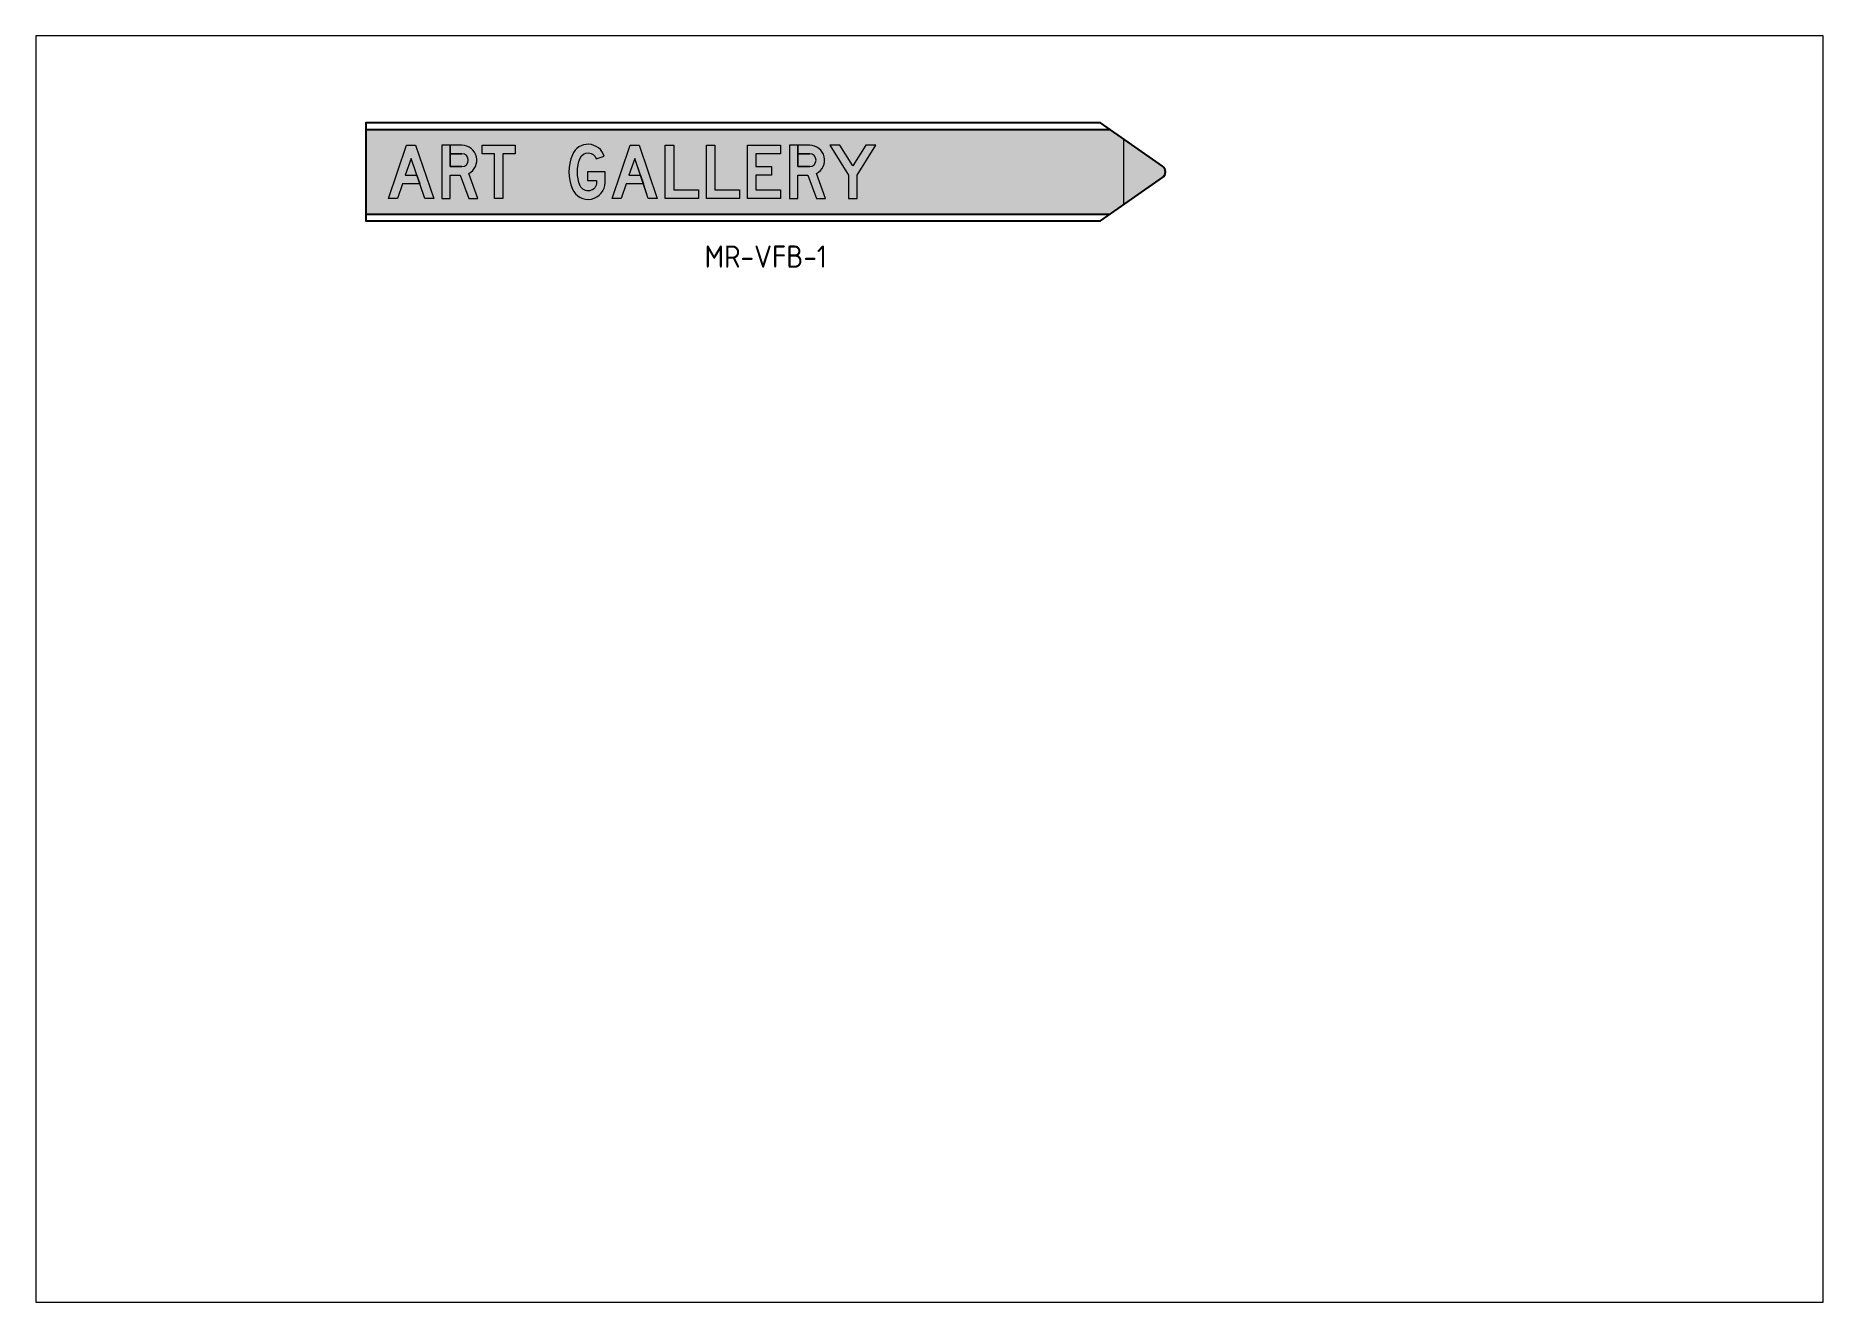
# Paper-space layout 'Layout1' of a CAD drawing. Header units: millimetres. Extents: x 15 to 418, y 4 to 290.
# The model-space entities are those that its viewports show. They can reach past a viewport. Long polylines and large blocks are cut down to what shows.
import ezdxf
from ezdxf.enums import TextEntityAlignment as Align

# ---------------------------------------------------------------- set-up
doc = ezdxf.new("R2010")
doc.units = ezdxf.units.MM
doc.layers.add('BROWN LAYER', color=7, linetype='CONTINUOUS', lineweight=0, true_color=0x603311)
doc.layers.add('GREEN[MUTCD] LAYER', color=7, linetype='CONTINUOUS', lineweight=0, true_color=0x006b54)
for name, color, linetype, lineweight in [('GSBWFILL', 1, 'CONTINUOUS', 0), ('GSCOLORFILL', 7, 'CONTINUOUS', 0), ('GSOUTLINE', 7, 'CONTINUOUS', 0)]:
    doc.layers.add(name, color=color, linetype=linetype, lineweight=lineweight)
for name, color, linetype in [('L18', 4, 'CONTINUOUS'), ('L25', 1, 'CONTINUOUS'), ('L35', 3, 'CONTINUOUS'), ('T50', 6, 'CONTINUOUS'), ('VPORT', 153, 'CONTINUOUS'), ('WHITE LAYER', 255, 'CONTINUOUS')]:
    doc.layers.add(name, color=color, linetype=linetype)
doc.styles.add('ISO', font='isocp2.shx')

# ---------------------------------------------------------------- blocks, each defined once
blk = doc.blocks.new('*U53')
at = {"layer": 'GSBWFILL', "linetype": 'Continuous'}
blk.add_hatch(color=256, dxfattribs=at).paths.add_polyline_path([(0, 0), (68, 200), (102, 200), (170, 0), (136.2, 0), (85, 150.6), (63.4, 87), (106.6, 87), (117.5, 55), (52.5, 55), (33.8, 0)])
at = {"layer": 'GSCOLORFILL', "linetype": 'Continuous'}
blk.add_hatch(color=0, dxfattribs=at).paths.add_polyline_path([(0, 0), (68, 200), (102, 200), (170, 0), (136.2, 0), (85, 150.6), (63.4, 87), (106.6, 87), (117.5, 55), (52.5, 55), (33.8, 0)])
at = {"layer": 'GSBWFILL'}
blk.add_lwpolyline([(0, 0), (68, 200), (102, 200), (170, 0), (136.2, 0), (85, 150.6), (63.4, 87), (106.6, 87), (117.5, 55), (52.5, 55), (33.8, 0)], close=True, dxfattribs=at)
at = {"layer": 'GSCOLORFILL', "color": 0}
blk.add_lwpolyline([(0, 0), (68, 200), (102, 200), (170, 0), (136.2, 0), (85, 150.6), (63.4, 87), (106.6, 87), (117.5, 55), (52.5, 55), (33.8, 0)], close=True, dxfattribs=at)
at = {"layer": 'GSOUTLINE'}
for points in [[(52.5, 55), (33.8, 0), (0, 0), (68, 200), (102, 200), (170, 0), (136.2, 0), (117.5, 55)], [(63.4, 87), (106.6, 87), (85, 150.6)]]:
    blk.add_lwpolyline(points, close=True, dxfattribs=at)
blk = doc.blocks.new('*U54')
at = {"layer": 'GSBWFILL'}
h = blk.add_hatch(color=256, dxfattribs=at)
edge = h.paths.add_edge_path()
edge.add_line((32, 200), (32, 168))
edge.add_line((32, 168), (76, 168))
edge.add_arc((76, 144), 24, -90, 90, ccw=False)
edge.add_line((76, 120), (32, 120))
edge.add_line((32, 120), (32, 200))
edge.add_line((32, 200), (0, 200))
edge.add_line((0, 200), (0, 0))
edge.add_line((0, 0), (32, 0))
edge.add_line((32, 0), (32, 88))
edge.add_line((32, 88), (69.6, 88))
edge.add_line((69.6, 88), (101.9, 0))
edge.add_line((101.9, 0), (136, 0))
edge.add_line((136, 0), (101.4, 94.1))
edge.add_arc((76, 144), 56, 297.02779, 450)
edge.add_line((76, 200), (32, 200))
at = {"layer": 'GSCOLORFILL'}
h = blk.add_hatch(color=0, dxfattribs=at)
edge = h.paths.add_edge_path()
edge.add_line((32, 200), (32, 168))
edge.add_line((32, 168), (76, 168))
edge.add_arc((76, 144), 24, -90, 90, ccw=False)
edge.add_line((76, 120), (32, 120))
edge.add_line((32, 120), (32, 200))
edge.add_line((32, 200), (0, 200))
edge.add_line((0, 200), (0, 0))
edge.add_line((0, 0), (32, 0))
edge.add_line((32, 0), (32, 88))
edge.add_line((32, 88), (69.6, 88))
edge.add_line((69.6, 88), (101.9, 0))
edge.add_line((101.9, 0), (136, 0))
edge.add_line((136, 0), (101.4, 94.1))
edge.add_arc((76, 144), 56, 297.02779, 450)
edge.add_line((76, 200), (32, 200))
at = {"layer": 'GSBWFILL'}
blk.add_lwpolyline([(32, 200), (32, 168), (76, 168, -1), (76, 120), (32, 120), (32, 200), (0, 200), (0, 0), (32, 0), (32, 88), (69.6, 88), (101.9, 0), (136, 0), (101.4, 94.1, 0.78814), (76, 200)], format="xyb", close=True, dxfattribs=at)
at = {"layer": 'GSCOLORFILL', "color": 0}
blk.add_lwpolyline([(32, 200), (32, 168), (76, 168, -1), (76, 120), (32, 120), (32, 200), (0, 200), (0, 0), (32, 0), (32, 88), (69.6, 88), (101.9, 0), (136, 0), (101.4, 94.1, 0.78814), (76, 200)], format="xyb", close=True, dxfattribs=at)
at = {"layer": 'GSOUTLINE'}
for points in [[(76, 200), (0, 200), (0, 0), (32, 0), (32, 88), (69.6, 88), (101.9, 0), (136, 0), (101.4, 94.1, 0.78814)], [(76, 168), (32, 168), (32, 120), (76, 120, 1)]]:
    blk.add_lwpolyline(points, format="xyb", close=True, dxfattribs=at)
blk = doc.blocks.new('*U55')
at = {"layer": 'GSBWFILL', "linetype": 'Continuous'}
blk.add_hatch(color=256, dxfattribs=at).paths.add_polyline_path([(124, 200), (124, 168), (78, 168), (78, 0), (46, 0), (46, 168), (0, 168), (0, 200)])
at = {"layer": 'GSCOLORFILL', "linetype": 'Continuous'}
blk.add_hatch(color=0, dxfattribs=at).paths.add_polyline_path([(124, 200), (124, 168), (78, 168), (78, 0), (46, 0), (46, 168), (0, 168), (0, 200)])
at = {"layer": 'GSBWFILL'}
blk.add_lwpolyline([(124, 200), (124, 168), (78, 168), (78, 0), (46, 0), (46, 168), (0, 168), (0, 200)], close=True, dxfattribs=at)
at = {"layer": 'GSCOLORFILL', "color": 0}
blk.add_lwpolyline([(124, 200), (124, 168), (78, 168), (78, 0), (46, 0), (46, 168), (0, 168), (0, 200)], close=True, dxfattribs=at)
at = {"layer": 'GSOUTLINE'}
blk.add_lwpolyline([(124, 200), (124, 168), (78, 168), (78, 0), (46, 0), (46, 168), (0, 168), (0, 200)], close=True, dxfattribs=at)
blk = doc.blocks.new('*U52')
at = {"layer": 'GSCOLORFILL', "color": 7, "true_color": 0xf5f5f5, "yscale": 0.6}
for name, p, xscale, zscale in [('*U53', (0, 0), 0.6, 0.6), ('*U54', (120, 0), 0.5999999977884272, 0.5999999977884272), ('*U55', (211.2, 0), 0.6, 0.6)]:
    blk.add_blockref(name, p, dxfattribs=dict(at, xscale=xscale, zscale=zscale))
blk = doc.blocks.new('*U57')
at = {"layer": 'GSBWFILL', "linetype": 'Continuous'}
blk.add_hatch(color=256, dxfattribs=at).paths.add_polyline_path([(102.5, 149.2), (133, 159, 0.696067), (13, 164.4, 0.202532), (13, 35.6, 0.817772), (136, 60.5), (136, 100), (70, 100), (70, 68), (104, 68), (104, 60.5, -0.817772), (42.5, 48, -0.202532), (42.5, 152, -0.696067)])
at = {"layer": 'GSCOLORFILL', "linetype": 'Continuous'}
blk.add_hatch(color=0, dxfattribs=at).paths.add_polyline_path([(102.5, 149.2), (133, 159, 0.696067), (13, 164.4, 0.202532), (13, 35.6, 0.817772), (136, 60.5), (136, 100), (70, 100), (70, 68), (104, 68), (104, 60.5, -0.817772), (42.5, 48, -0.202532), (42.5, 152, -0.696067)])
at = {"layer": 'GSBWFILL'}
blk.add_lwpolyline([(70, 100), (70, 68), (104, 68), (104, 60.5, -0.817772), (42.5, 48, -0.202532), (42.5, 152, -0.696067), (102.5, 149.2), (133, 159, 0.696067), (13, 164.4, 0.202532), (13, 35.6, 0.817772), (136, 60.5), (136, 100)], format="xyb", close=True, dxfattribs=at)
at = {"layer": 'GSCOLORFILL', "color": 0}
blk.add_lwpolyline([(70, 100), (70, 68), (104, 68), (104, 60.5, -0.817772), (42.5, 48, -0.202532), (42.5, 152, -0.696067), (102.5, 149.2), (133, 159, 0.696067), (13, 164.4, 0.202532), (13, 35.6, 0.817772), (136, 60.5), (136, 100)], format="xyb", close=True, dxfattribs=at)
at = {"layer": 'GSOUTLINE'}
blk.add_lwpolyline([(70, 100), (70, 68), (104, 68), (104, 60.5, -0.817772), (42.5, 48, -0.202532), (42.5, 152, -0.696067), (102.5, 149.2), (133, 159, 0.696067), (13, 164.4, 0.202532), (13, 35.6, 0.817772), (136, 60.5), (136, 100)], format="xyb", close=True, dxfattribs=at)
blk = doc.blocks.new('*U58')
at = {"layer": 'GSBWFILL', "linetype": 'Continuous'}
blk.add_hatch(color=256, dxfattribs=at).paths.add_polyline_path([(0, 0), (68, 200), (102, 200), (170, 0), (136.2, 0), (85, 150.6), (63.4, 87), (106.6, 87), (117.5, 55), (52.5, 55), (33.8, 0)])
at = {"layer": 'GSCOLORFILL', "linetype": 'Continuous'}
blk.add_hatch(color=0, dxfattribs=at).paths.add_polyline_path([(0, 0), (68, 200), (102, 200), (170, 0), (136.2, 0), (85, 150.6), (63.4, 87), (106.6, 87), (117.5, 55), (52.5, 55), (33.8, 0)])
at = {"layer": 'GSBWFILL'}
blk.add_lwpolyline([(0, 0), (68, 200), (102, 200), (170, 0), (136.2, 0), (85, 150.6), (63.4, 87), (106.6, 87), (117.5, 55), (52.5, 55), (33.8, 0)], close=True, dxfattribs=at)
at = {"layer": 'GSCOLORFILL', "color": 0}
blk.add_lwpolyline([(0, 0), (68, 200), (102, 200), (170, 0), (136.2, 0), (85, 150.6), (63.4, 87), (106.6, 87), (117.5, 55), (52.5, 55), (33.8, 0)], close=True, dxfattribs=at)
at = {"layer": 'GSOUTLINE'}
for points in [[(52.5, 55), (33.8, 0), (0, 0), (68, 200), (102, 200), (170, 0), (136.2, 0), (117.5, 55)], [(63.4, 87), (106.6, 87), (85, 150.6)]]:
    blk.add_lwpolyline(points, close=True, dxfattribs=at)
blk = doc.blocks.new('*U59')
at = {"layer": 'GSBWFILL', "linetype": 'Continuous'}
blk.add_hatch(color=256, dxfattribs=at).paths.add_polyline_path([(32, 32), (124, 32), (124, 0), (0, 0), (0, 200), (32, 200)])
at = {"layer": 'GSCOLORFILL', "linetype": 'Continuous'}
blk.add_hatch(color=0, dxfattribs=at).paths.add_polyline_path([(32, 32), (124, 32), (124, 0), (0, 0), (0, 200), (32, 200)])
at = {"layer": 'GSBWFILL'}
blk.add_lwpolyline([(32, 32), (124, 32), (124, 0), (0, 0), (0, 200), (32, 200)], close=True, dxfattribs=at)
at = {"layer": 'GSCOLORFILL', "color": 0}
blk.add_lwpolyline([(32, 32), (124, 32), (124, 0), (0, 0), (0, 200), (32, 200)], close=True, dxfattribs=at)
at = {"layer": 'GSOUTLINE'}
blk.add_lwpolyline([(32, 32), (124, 32), (124, 0), (0, 0), (0, 200), (32, 200)], close=True, dxfattribs=at)
blk = doc.blocks.new('*U60')
at = {"layer": 'GSBWFILL', "linetype": 'Continuous'}
blk.add_hatch(color=256, dxfattribs=at).paths.add_polyline_path([(32, 32), (124, 32), (124, 0), (0, 0), (0, 200), (32, 200)])
at = {"layer": 'GSCOLORFILL', "linetype": 'Continuous'}
blk.add_hatch(color=0, dxfattribs=at).paths.add_polyline_path([(32, 32), (124, 32), (124, 0), (0, 0), (0, 200), (32, 200)])
at = {"layer": 'GSBWFILL'}
blk.add_lwpolyline([(32, 32), (124, 32), (124, 0), (0, 0), (0, 200), (32, 200)], close=True, dxfattribs=at)
at = {"layer": 'GSCOLORFILL', "color": 0}
blk.add_lwpolyline([(32, 32), (124, 32), (124, 0), (0, 0), (0, 200), (32, 200)], close=True, dxfattribs=at)
at = {"layer": 'GSOUTLINE'}
blk.add_lwpolyline([(32, 32), (124, 32), (124, 0), (0, 0), (0, 200), (32, 200)], close=True, dxfattribs=at)
blk = doc.blocks.new('*U61')
at = {"layer": 'GSBWFILL', "linetype": 'Continuous'}
blk.add_hatch(color=256, dxfattribs=at).paths.add_polyline_path([(124, 168), (32, 168), (32, 120), (90.2, 120), (90.2, 88), (32, 88), (32, 32), (124, 32), (124, 0), (0, 0), (0, 200), (124, 200)])
at = {"layer": 'GSCOLORFILL', "linetype": 'Continuous'}
blk.add_hatch(color=0, dxfattribs=at).paths.add_polyline_path([(124, 168), (32, 168), (32, 120), (90.2, 120), (90.2, 88), (32, 88), (32, 32), (124, 32), (124, 0), (0, 0), (0, 200), (124, 200)])
at = {"layer": 'GSBWFILL'}
blk.add_lwpolyline([(124, 168), (32, 168), (32, 120), (90.2, 120), (90.2, 88), (32, 88), (32, 32), (124, 32), (124, 0), (0, 0), (0, 200), (124, 200)], close=True, dxfattribs=at)
at = {"layer": 'GSCOLORFILL', "color": 0}
blk.add_lwpolyline([(124, 168), (32, 168), (32, 120), (90.2, 120), (90.2, 88), (32, 88), (32, 32), (124, 32), (124, 0), (0, 0), (0, 200), (124, 200)], close=True, dxfattribs=at)
at = {"layer": 'GSOUTLINE'}
blk.add_lwpolyline([(124, 168), (32, 168), (32, 120), (90.2, 120), (90.2, 88), (32, 88), (32, 32), (124, 32), (124, 0), (0, 0), (0, 200), (124, 200)], close=True, dxfattribs=at)
blk = doc.blocks.new('*U62')
at = {"layer": 'GSBWFILL'}
h = blk.add_hatch(color=256, dxfattribs=at)
edge = h.paths.add_edge_path()
edge.add_line((32, 200), (32, 168))
edge.add_line((32, 168), (76, 168))
edge.add_arc((76, 144), 24, -90, 90, ccw=False)
edge.add_line((76, 120), (32, 120))
edge.add_line((32, 120), (32, 200))
edge.add_line((32, 200), (0, 200))
edge.add_line((0, 200), (0, 0))
edge.add_line((0, 0), (32, 0))
edge.add_line((32, 0), (32, 88))
edge.add_line((32, 88), (69.6, 88))
edge.add_line((69.6, 88), (101.9, 0))
edge.add_line((101.9, 0), (136, 0))
edge.add_line((136, 0), (101.4, 94.1))
edge.add_arc((76, 144), 56, 297.02779, 450)
edge.add_line((76, 200), (32, 200))
at = {"layer": 'GSCOLORFILL'}
h = blk.add_hatch(color=0, dxfattribs=at)
edge = h.paths.add_edge_path()
edge.add_line((32, 200), (32, 168))
edge.add_line((32, 168), (76, 168))
edge.add_arc((76, 144), 24, -90, 90, ccw=False)
edge.add_line((76, 120), (32, 120))
edge.add_line((32, 120), (32, 200))
edge.add_line((32, 200), (0, 200))
edge.add_line((0, 200), (0, 0))
edge.add_line((0, 0), (32, 0))
edge.add_line((32, 0), (32, 88))
edge.add_line((32, 88), (69.6, 88))
edge.add_line((69.6, 88), (101.9, 0))
edge.add_line((101.9, 0), (136, 0))
edge.add_line((136, 0), (101.4, 94.1))
edge.add_arc((76, 144), 56, 297.02779, 450)
edge.add_line((76, 200), (32, 200))
at = {"layer": 'GSBWFILL'}
blk.add_lwpolyline([(32, 200), (32, 168), (76, 168, -1), (76, 120), (32, 120), (32, 200), (0, 200), (0, 0), (32, 0), (32, 88), (69.6, 88), (101.9, 0), (136, 0), (101.4, 94.1, 0.78814), (76, 200)], format="xyb", close=True, dxfattribs=at)
at = {"layer": 'GSCOLORFILL', "color": 0}
blk.add_lwpolyline([(32, 200), (32, 168), (76, 168, -1), (76, 120), (32, 120), (32, 200), (0, 200), (0, 0), (32, 0), (32, 88), (69.6, 88), (101.9, 0), (136, 0), (101.4, 94.1, 0.78814), (76, 200)], format="xyb", close=True, dxfattribs=at)
at = {"layer": 'GSOUTLINE'}
for points in [[(76, 200), (0, 200), (0, 0), (32, 0), (32, 88), (69.6, 88), (101.9, 0), (136, 0), (101.4, 94.1, 0.78814)], [(76, 168), (32, 168), (32, 120), (76, 120, 1)]]:
    blk.add_lwpolyline(points, format="xyb", close=True, dxfattribs=at)
blk = doc.blocks.new('*U63')
at = {"layer": 'GSBWFILL', "linetype": 'Continuous'}
blk.add_hatch(color=256, dxfattribs=at).paths.add_polyline_path([(70, 88), (70, 0), (102, 0), (102, 88), (172, 200), (134.3, 200), (86, 122.8), (37.7, 200), (0, 200)])
at = {"layer": 'GSCOLORFILL', "linetype": 'Continuous'}
blk.add_hatch(color=0, dxfattribs=at).paths.add_polyline_path([(86, 122.8), (37.7, 200), (0, 200), (70, 88), (70, 0), (102, 0), (102, 88), (172, 200), (134.3, 200)])
at = {"layer": 'GSBWFILL'}
blk.add_lwpolyline([(70, 0), (102, 0), (102, 88), (172, 200), (134.3, 200), (86, 122.8), (37.7, 200), (0, 200), (70, 88)], close=True, dxfattribs=at)
at = {"layer": 'GSCOLORFILL', "color": 0}
blk.add_lwpolyline([(70, 0), (102, 0), (102, 88), (172, 200), (134.3, 200), (86, 122.8), (37.7, 200), (0, 200), (70, 88)], close=True, dxfattribs=at)
at = {"layer": 'GSOUTLINE'}
blk.add_lwpolyline([(70, 0), (102, 0), (102, 88), (172, 200), (134.3, 200), (86, 122.8), (37.7, 200), (0, 200), (70, 88)], close=True, dxfattribs=at)
blk = doc.blocks.new('*U56')
at = {"layer": 'GSCOLORFILL', "color": 7, "true_color": 0xf5f5f5, "yscale": 0.6}
for name, p, xscale, zscale in [('*U57', (0, 0), 0.6, 0.6), ('*U58', (97.2, 0), 0.6, 0.6), ('*U59', (217.2, 0), 0.6, 0.6), ('*U60', (309.6, 0), 0.6, 0.6), ('*U61', (402, 0), 0.6, 0.6), ('*U62', (496.8, 0), 0.5999999977884272, 0.5999999977884272), ('*U63', (588, 0), 0.6, 0.6)]:
    blk.add_blockref(name, p, dxfattribs=dict(at, xscale=xscale, zscale=zscale))
blk = doc.blocks.new('*U51')
at = {"layer": 'GSCOLORFILL'}
for name, p in [('*U56', (406.6, 0)), ('*U52', (0, 0))]:
    blk.add_blockref(name, p, dxfattribs=at)
blk = doc.blocks.new('MR-VFB-1')
at = {"layer": 'BROWN LAYER', "transparency": 33554687}
blk.add_hatch(color=256, dxfattribs=at).paths.add_polyline_path([(772, 16.7), (805.8, 38.6), (805.8, 183.7), (775.3, 204.4), (-900, 205.5), (-900, 15.5)])
at = {"layer": 'WHITE LAYER'}
h = blk.add_hatch(color=256, dxfattribs=at)
h.dxf.hatch_style = 1
edge = h.paths.add_edge_path()
edge.add_line((805.8, 36.7), (890.9, 96.3))
edge.add_arc((884.1, 110.5), 15.7, 295.5443, 424.4557)
edge.add_line((890.9, 124.7), (805.8, 184.3))
edge.add_line((805.8, 184.3), (805.8, 36.7))
at = {"layer": 'GREEN[MUTCD] LAYER'}
blk.add_lwpolyline([(805.8, 36.7), (890.9, 96.3, 0.6422), (890.9, 124.7), (805.8, 184.3)], format="xyb", close=True, dxfattribs=at)
at = {"layer": 'L18'}
for p, q in [((-900, 206), (774.8, 206)), ((-900, 15), (774.8, 15))]:
    blk.add_line(p, q, dxfattribs=at)
at = {"layer": 'L35', "flags": 128}
blk.add_lwpolyline([(754.2, 0), (893.9, 97.8, 0.520567), (893.9, 123.2), (754.2, 221), (-900.5, 221), (-900.5, 0)], format="xyb", close=True, dxfattribs=at)
at = {"layer": 'GSCOLORFILL'}
blk.add_blockref('*U51', (-850, 50.5), dxfattribs=at)
at = {"layer": 'T50', "style": 'ISO'}
blk.add_text('MR-VFB-1', height=50, dxfattribs=at).set_placement((0, -55.4), align=Align.TOP_CENTER)

msp = doc.modelspace()

# ---------------------------------------------------------------- block references
at = {"layer": 'L25'}
msp.add_blockref('MR-VFB-1', (1280.1, 2153.7), dxfattribs=at)

psp = doc.layouts.get("Layout1")

# ---------------------------------------------------------------- viewports
at = {"layer": 'VPORT'}
psp.add_viewport(center=(216.72, 147.1), size=(402.67, 285.4592), view_center_point=(1649.05, 1143.71), view_height=2854.5922, dxfattribs=at)

doc.saveas('drawing.dxf')
